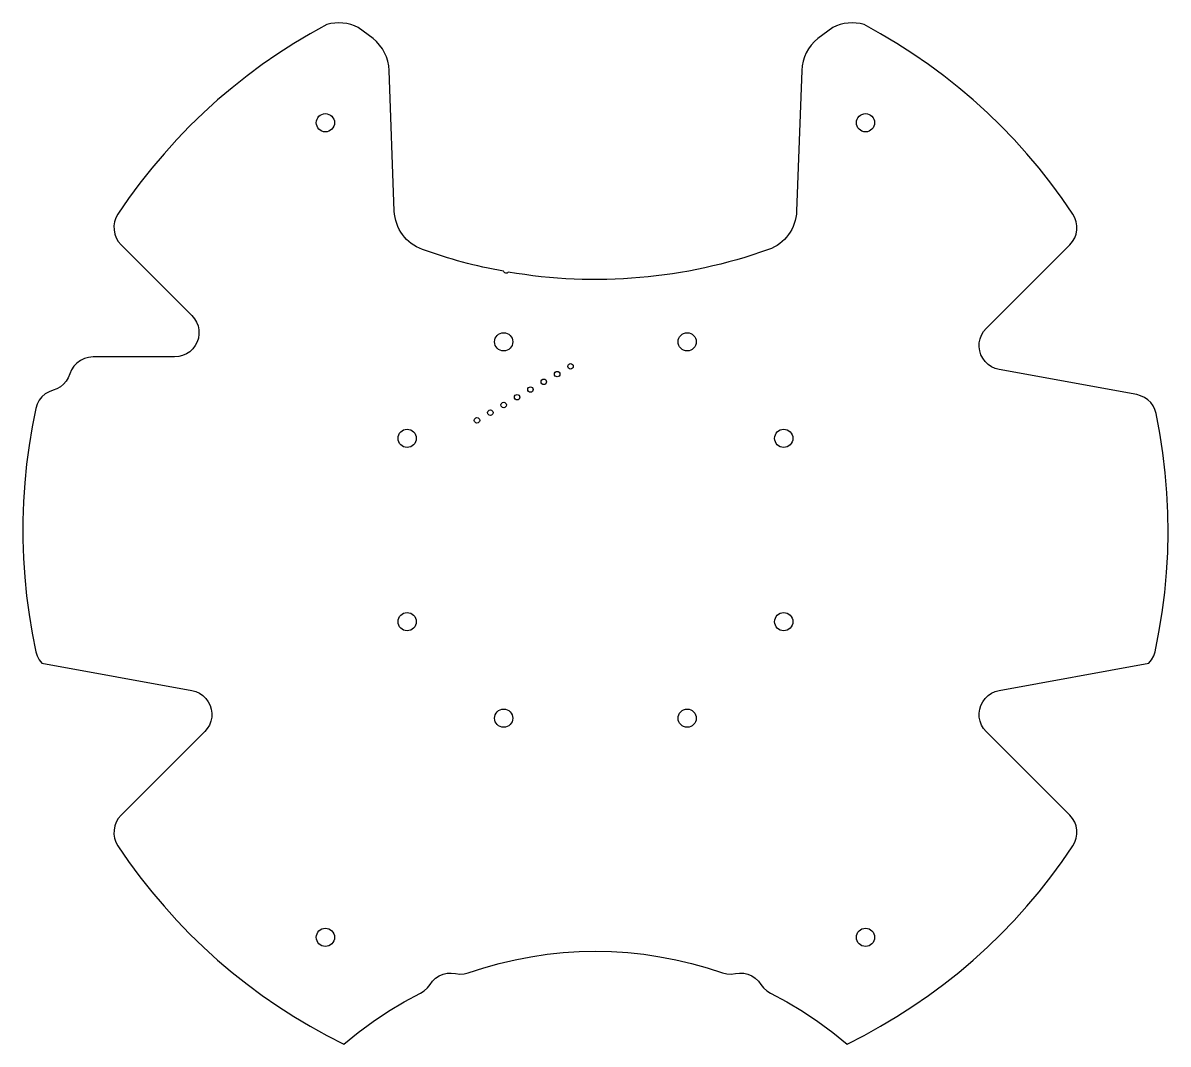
# Model space of a CAD drawing. Header units: millimetres. Extents: x -12 to 177, y -113 to 55.
import ezdxf

# ---------------------------------------------------------------- set-up
doc = ezdxf.new("R2010")
doc.units = ezdxf.units.MM

msp = doc.modelspace()

# ---------------------------------------------------------------- linework, layer by layer
msp.add_lwpolyline([(48.76, 47.21, 0.220051), (46.1, 52.45), (43.65, 54.26, 0.19133), (38.51, 54.76), (35.77, 53.24), (33.08, 51.64), (30.45, 49.95), (27.87, 48.17), (25.36, 46.3), (22.9, 44.36), (20.52, 42.33), (18.2, 40.23), (15.95, 38.05), (13.78, 35.8), (11.69, 33.47), (9.67, 31.08), (7.73, 28.63), (5.87, 26.1), (4.1, 23.52), (3.78, 22.92), (3.56, 22.27), (3.45, 21.6), (3.46, 20.92), (3.59, 20.24), (3.83, 19.6), (4.17, 19.01), (4.61, 18.49), (16.27, 6.83), (16.7, 6.31), (17.05, 5.74), (17.29, 5.11), (17.42, 4.45), (17.44, 3.78), (17.34, 3.11), (17.14, 2.47), (16.83, 1.87), (16.42, 1.33), (15.94, 0.87), (15.38, 0.5), (14.76, 0.22), (14.11, 0.06), (13.44, 0), (0, 0), (-0.72, -0.07), (-1.42, -0.26), (-2.07, -0.58), (-2.65, -1), (-3.15, -1.53), (-3.54, -2.14), (-3.82, -2.8), (-4.07, -3.42), (-4.42, -3.98), (-4.85, -4.48), (-5.36, -4.9), (-5.94, -5.23), (-6.56, -5.46), (-7.24, -5.72), (-7.86, -6.09), (-8.4, -6.57), (-8.84, -7.14), (-9.18, -7.78), (-9.4, -8.47), (-10.01, -11.51), (-10.52, -14.58), (-10.92, -17.66), (-11.23, -20.75), (-11.44, -23.84), (-11.54, -26.95), (-11.54, -30.05), (-11.44, -33.16), (-11.23, -36.26), (-10.92, -39.35), (-10.52, -42.43), (-10.01, -45.49), (-9.4, -48.54), (-9.18, -49.23), (-8.84, -49.87), (-8.4, -50.43), (16.28, -54.95), (16.93, -55.12), (17.53, -55.4), (18.09, -55.78), (18.57, -56.25), (18.97, -56.78), (19.27, -57.38), (19.47, -58.02), (19.56, -58.68), (19.54, -59.35), (19.4, -60), (19.16, -60.63), (18.82, -61.2), (18.39, -61.71), (4.61, -75.49), (4.17, -76.01), (3.83, -76.61), (3.59, -77.25), (3.46, -77.92), (3.45, -78.6), (3.56, -79.28), (3.78, -79.93), (4.1, -80.53), (5.87, -83.11), (7.73, -85.63), (9.67, -88.09), (11.69, -90.48), (13.78, -92.8), (15.95, -95.06), (18.2, -97.23), (20.52, -99.34), (22.9, -101.36), (25.36, -103.31), (27.87, -105.17), (30.45, -106.95), (33.08, -108.64), (35.77, -110.25), (38.51, -111.76), (41.3, -113.18), (43.65, -111.26), (46.1, -109.46), (48.62, -107.77), (51.23, -106.21), (53.91, -104.77), (54.51, -104.39), (55.04, -103.91), (55.48, -103.34), (55.9, -102.79), (56.4, -102.33), (56.98, -101.95), (57.62, -101.68), (58.29, -101.52), (58.98, -101.48), (59.66, -101.56), (60.37, -101.64), (61.09, -101.6), (61.78, -101.42), (64.32, -100.6), (66.88, -99.89), (69.48, -99.28), (72.1, -98.78), (74.74, -98.39), (77.39, -98.11), (80.05, -97.94), (82.71, -97.89), (85.38, -97.94), (88.04, -98.11), (90.69, -98.39), (93.33, -98.78), (95.95, -99.28), (98.54, -99.89), (101.11, -100.6), (103.65, -101.42), (104.34, -101.6), (105.06, -101.64), (105.77, -101.56), (106.45, -101.48), (107.14, -101.52), (107.81, -101.68), (108.44, -101.95), (109.02, -102.33), (109.53, -102.79), (109.95, -103.34), (110.38, -103.91), (110.91, -104.39), (111.52, -104.77), (114.2, -106.21), (116.8, -107.77), (119.33, -109.46), (121.78, -111.26), (124.13, -113.18), (126.92, -111.76), (129.66, -110.25), (132.35, -108.64), (134.98, -106.95), (137.56, -105.17), (140.07, -103.31), (142.52, -101.36), (144.91, -99.34), (147.23, -97.23), (149.47, -95.06), (151.65, -92.8), (153.74, -90.48), (155.76, -88.09), (157.7, -85.63), (159.55, -83.11), (161.32, -80.53), (161.65, -79.93), (161.87, -79.28), (161.98, -78.6), (161.97, -77.92), (161.84, -77.25), (161.6, -76.61), (161.26, -76.01), (160.82, -75.49), (147.04, -61.71), (146.6, -61.2), (146.26, -60.63), (146.03, -60), (145.89, -59.35), (145.87, -58.68), (145.96, -58.02), (146.16, -57.38), (146.46, -56.78), (146.86, -56.25), (147.34, -55.78), (147.89, -55.4), (148.5, -55.12), (149.15, -54.95), (173.82, -50.43), (174.27, -49.87), (174.61, -49.23), (174.83, -48.54), (175.47, -45.31), (176, -42.06), (176.42, -38.8), (176.72, -35.52), (176.91, -32.23), (176.98, -28.94), (176.94, -25.65), (176.78, -22.36), (176.51, -19.08), (176.12, -15.81), (175.62, -12.56), (175.01, -9.32), (174.81, -8.67), (174.51, -8.07), (174.12, -7.52), (173.63, -7.05), (173.08, -6.66), (172.46, -6.38), (171.81, -6.2), (149.15, -2.05), (148.5, -1.88), (147.89, -1.6), (147.34, -1.22), (146.86, -0.76), (146.46, -0.22), (146.16, 0.37), (145.96, 1.01), (145.87, 1.67), (145.89, 2.34), (146.03, 3), (146.26, 3.62), (146.6, 4.2), (147.04, 4.71), (160.82, 18.49), (161.26, 19.01), (161.6, 19.6), (161.84, 20.24), (161.97, 20.92), (161.98, 21.6), (161.87, 22.27), (161.65, 22.92), (161.32, 23.52), (159.55, 26.1), (157.7, 28.63), (155.76, 31.08), (153.74, 33.47), (151.65, 35.8), (149.47, 38.05), (147.23, 40.23), (144.91, 42.33), (142.52, 44.36), (140.07, 46.3), (137.56, 48.17), (134.98, 49.95), (132.35, 51.64), (129.66, 53.24), (126.92, 54.76, 0.19133), (121.78, 54.26), (119.33, 52.45, 0.219991), (116.67, 47.21), (115.83, 24.03, -0.306706), (111.19, 17.69, -0.129351), (68.37, 13.98, -0.611557), (67.58, 14.12, -0.040971), (54.24, 17.7, -0.306706), (49.6, 24.03)], format="xyb", close=True)
for centre, radius in [((38.26, 38.58), 1.5), ((127.17, 38.58), 1.5), ((67.61, 2.5), 1.5), ((97.81, 2.5), 1.5), ((78.61, -1.55), 0.45), ((74.21, -4.09), 0.45), ((76.41, -2.82), 0.45), ((72.01, -5.36), 0.45), ((67.61, -7.9), 0.45), ((69.81, -6.63), 0.45), ((65.41, -9.17), 0.45), ((63.21, -10.44), 0.45), ((51.71, -13.4), 1.5), ((113.71, -13.4), 1.5), ((51.71, -43.6), 1.5), ((113.71, -43.6), 1.5), ((67.61, -59.5), 1.5), ((97.81, -59.5), 1.5), ((38.26, -95.59), 1.5), ((127.17, -95.59), 1.5)]:
    msp.add_circle(centre, radius)

doc.saveas('drawing.dxf')
